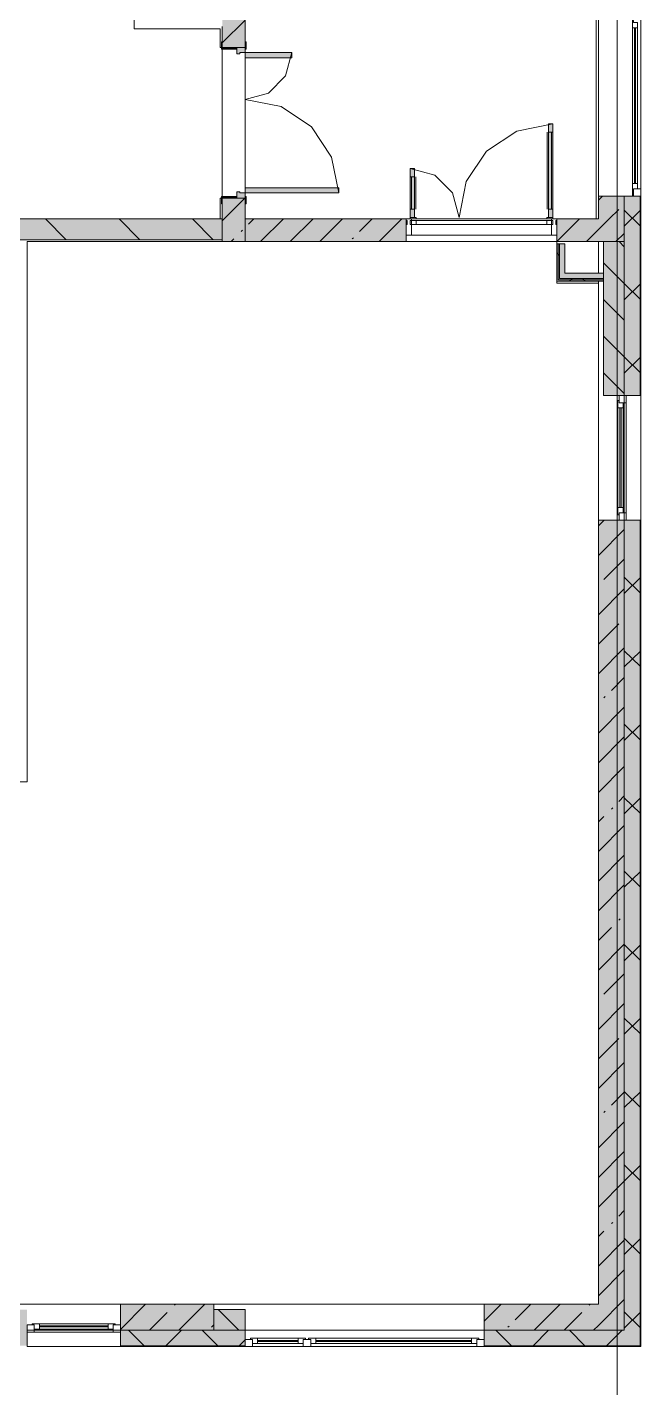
# Model space of a CAD drawing. Header units: millimetres. Extents: x -3817 to 677485, y -22715 to 103890.
# Drawn here: x 21470.8 to 21517.3, y -19609 to -19505.9 of the extents above; entities that cross this region are included whole.
import ezdxf

# ---------------------------------------------------------------- set-up
doc = ezdxf.new("R2010")
doc.units = ezdxf.units.MM
doc.layers.add('PDF _Геометрия', color=7, linetype='Continuous', true_color=0x1d1d1d)
doc.layers.add('PDF _Сплошная заливка', color=7, linetype='Continuous', true_color=0xffffff)

msp = doc.modelspace()

# ---------------------------------------------------------------- hatches: boundary and pattern name
at = {"layer": 'PDF _Сплошная заливка', "transparency": 33554559}
h = msp.add_hatch(color=256, dxfattribs=at)
h.paths.add_polyline_path([(21516.02, -19605.84), (21517.21, -19605.84), (21517.21, -19543.24), (21516.02, -19543.24), (21516.02, -19604.66)], flags=0)
h.paths.add_polyline_path([(21517.21, -19533.8), (21517.21, -19518.68), (21516.02, -19518.68), (21516.02, -19533.8)], flags=0)
h.paths.add_polyline_path([(21517.21, -19500.57), (21517.21, -19435.37), (21516.02, -19435.37), (21516.02, -19500.57)], flags=0)
h = msp.add_hatch(color=256, dxfattribs=at)
h.paths.add_polyline_path([(21485.55, -19522.14), (21487.29, -19522.14), (21487.29, -19518.84), (21485.55, -19518.84), (21485.55, -19521.99)], flags=0)
h.paths.add_polyline_path([(21486.89, -19507.42), (21487.29, -19507.42), (21487.29, -19498.36), (21485.55, -19498.36), (21485.55, -19507.42), (21486.66, -19507.42)], flags=0)
h.paths.add_polyline_path([(21485.65, -19494.43), (21487.29, -19494.43), (21487.29, -19457.42), (21485.55, -19457.42), (21485.55, -19494.43)], flags=0)
at = {"layer": 'PDF _Сплошная заливка', "true_color": 0xe2e2e2, "transparency": 33554559}
h = msp.add_hatch(color=254, dxfattribs=at)
h.paths.add_polyline_path([(21487.29, -19518.84), (21487.29, -19518.44), (21486.66, -19518.36), (21486.66, -19518.84)], flags=0)
h.paths.add_polyline_path([(21486.66, -19507.89), (21486.89, -19507.81), (21487.29, -19507.81), (21487.29, -19507.42), (21486.66, -19507.42)], flags=0)
msp.add_hatch(color=254, dxfattribs=at).paths.add_polyline_path([(21510.28, -19520.3), (21510.59, -19520.3), (21510.59, -19513.22), (21510.28, -19513.22), (21510.28, -19518.33)])
at = {"layer": 'PDF _Сплошная заливка', "transparency": 33554559}
h = msp.add_hatch(color=256, dxfattribs=at)
h.paths.add_polyline_path([(21485.55, -19521.99), (21485.55, -19520.41), (21406.97, -19520.41), (21406.97, -19521.99), (21478.12, -19521.99)], flags=0)
h.paths.add_polyline_path([(21397.68, -19521.99), (21399.1, -19521.99), (21399.1, -19520.41), (21393.75, -19520.41), (21393.75, -19521.99)], flags=0)
h = msp.add_hatch(color=256, dxfattribs=at)
h.paths.add_polyline_path([(21510.91, -19522.14), (21516.02, -19522.14), (21516.02, -19520.41), (21510.91, -19520.41)], flags=0)
h.paths.add_polyline_path([(21499.49, -19522.14), (21499.49, -19520.41), (21487.29, -19520.41), (21487.29, -19522.14), (21492.8, -19522.14)], flags=0)
for points in [[(21510.91, -19525.14), (21511.01, -19525.04), (21511.01, -19522.3), (21510.91, -19522.3), (21510.91, -19522.73)], [(21511.01, -19525.04), (21511.1, -19524.94), (21511.1, -19522.3), (21511.01, -19522.3), (21511.01, -19522.73)], [(21511.5, -19525.14), (21514.45, -19525.14), (21514.45, -19525.04), (21511.1, -19525.04), (21511.01, -19525.14)], [(21514.45, -19525.04), (21514.45, -19524.94), (21511.1, -19524.94), (21511.1, -19525.04), (21511.5, -19525.04)], [(21484.92, -19604.66), (21484.92, -19602.69), (21477.84, -19602.69), (21477.84, -19604.66), (21478.12, -19604.66)], [(21514.06, -19604.66), (21514.06, -19602.69), (21505.4, -19602.69), (21505.4, -19604.66), (21507.48, -19604.66)]]:
    msp.add_hatch(color=256, dxfattribs=at).paths.add_polyline_path(points)
h = msp.add_hatch(color=256, dxfattribs=at)
h.paths.add_polyline_path([(21470.75, -19604.66), (21470.75, -19603.09), (21466.81, -19603.09), (21466.81, -19604.66)], flags=0)
h.paths.add_polyline_path([(21452.64, -19604.66), (21452.64, -19603.09), (21444.37, -19603.09), (21444.37, -19604.66), (21448.75, -19604.66)], flags=0)
h.paths.add_polyline_path([(21485.46, -19604.66), (21487.29, -19604.66), (21487.29, -19603.09), (21484.92, -19603.09), (21484.92, -19604.66)], flags=0)
h.paths.add_polyline_path([(21388.86, -19604.66), (21395.95, -19604.66), (21395.95, -19603.09), (21388.86, -19603.09)], flags=0)
h.paths.add_polyline_path([(21360.67, -19604.66), (21367.6, -19604.66), (21367.6, -19603.09), (21359.34, -19603.09), (21359.34, -19604.66)], flags=0)
h.paths.add_polyline_path([(21341.23, -19604.66), (21341.23, -19603.09), (21339.26, -19603.09), (21339.26, -19604.66)], flags=0)
h.paths.add_polyline_path([(21403.04, -19604.66), (21410.12, -19604.66), (21410.12, -19603.09), (21403.04, -19603.09)], flags=0)
h.paths.add_polyline_path([(21426.26, -19604.66), (21426.26, -19603.09), (21424.3, -19603.09), (21424.3, -19604.66)], flags=0)
h.paths.add_polyline_path([(21331.31, -19604.66), (21332.17, -19604.66), (21332.17, -19603.09), (21325.09, -19603.09), (21325.09, -19604.66)], flags=0)
h.paths.add_polyline_path([(21295.56, -19604.66), (21303.83, -19604.66), (21303.83, -19603.09), (21295.56, -19603.09)], flags=0)
h.paths.add_polyline_path([(21255.01, -19604.66), (21261.31, -19604.66), (21261.31, -19603.09), (21255.01, -19603.09)], flags=0)
h.paths.add_polyline_path([(21275.48, -19604.66), (21277.45, -19604.66), (21277.45, -19603.09), (21275.48, -19603.09), (21275.48, -19603.43)], flags=0)
h = msp.add_hatch(color=256, dxfattribs=at)
h.paths.add_polyline_path([(21487.29, -19605.84), (21487.29, -19604.66), (21477.84, -19604.66), (21477.84, -19605.84), (21485.46, -19605.84)], flags=0)
h.paths.add_polyline_path([(21507.48, -19605.84), (21516.02, -19605.84), (21516.02, -19604.66), (21505.4, -19604.66), (21505.4, -19605.84)], flags=0)
h.paths.add_polyline_path([(21404.71, -19605.84), (21410.12, -19605.84), (21410.12, -19604.66), (21403.04, -19604.66), (21403.04, -19605.84)], flags=0)
h.paths.add_polyline_path([(21417.21, -19605.84), (21426.26, -19605.84), (21426.26, -19604.66), (21417.21, -19604.66)], flags=0)
h.paths.add_polyline_path([(21463.44, -19605.84), (21470.75, -19605.84), (21470.75, -19604.66), (21459.73, -19604.66), (21459.73, -19605.84)], flags=0)
h.paths.add_polyline_path([(21393.7, -19605.84), (21395.95, -19605.84), (21395.95, -19604.66), (21388.86, -19604.66), (21388.86, -19605.84), (21390.03, -19605.84)], flags=0)
h.paths.add_polyline_path([(21444.37, -19605.84), (21452.64, -19605.84), (21452.64, -19604.66), (21444.37, -19604.66)], flags=0)
h.paths.add_polyline_path([(21367.6, -19605.84), (21367.6, -19604.66), (21359.34, -19604.66), (21359.34, -19605.84), (21360.67, -19605.84)], flags=0)
h.paths.add_polyline_path([(21316.63, -19605.84), (21318, -19605.84), (21318, -19604.66), (21310.91, -19604.66), (21310.91, -19605.84)], flags=0)
h.paths.add_polyline_path([(21375.35, -19605.84), (21381.78, -19605.84), (21381.78, -19604.66), (21374.69, -19604.66), (21374.69, -19605.84)], flags=0)
h.paths.add_polyline_path([(21341.23, -19605.84), (21341.23, -19604.66), (21325.09, -19604.66), (21325.09, -19605.84), (21338.65, -19605.84)], flags=0)
h.paths.add_polyline_path([(21301.94, -19605.84), (21303.83, -19605.84), (21303.83, -19604.66), (21295.56, -19604.66), (21295.56, -19605.84)], flags=0)
h.paths.add_polyline_path([(21268.4, -19605.84), (21277.45, -19605.84), (21277.45, -19604.66), (21268.4, -19604.66)], flags=0)
h.paths.add_polyline_path([(21243.22, -19605.84), (21247.92, -19605.84), (21247.92, -19604.66), (21233.59, -19604.66), (21233.59, -19605.84)], flags=0)
h.paths.add_polyline_path([(21261.31, -19605.84), (21261.31, -19604.66), (21255.01, -19604.66), (21255.01, -19605.84), (21257.9, -19605.84)], flags=0)

# ---------------------------------------------------------------- linework, layer by layer
at = {"layer": 'PDF _Геометрия', "color": 253, "lineweight": 9, "true_color": 0xaaaaaa}
for points in [[(21515.47, -19618.88), (21515.47, -19525.3), (21515.47, -19524.9), (21515.47, -19431.32)], [(21495, -19495.61), (21499.49, -19495.61), (21487.29, -19495.61), (21487.29, -19506.99)], [(21513.89, -19520.41), (21513.89, -19497.97), (21499.49, -19497.97), (21499.49, -19495.61)], [(21478.86, -19498.36), (21478.86, -19506), (21485.4, -19506), (21485.4, -19507.42), (21485.49, -19507.42), (21485.4, -19507.42), (21485.4, -19506), (21478.86, -19506), (21478.86, -19498.36), (21467.29, -19498.36), (21467.6, -19498.36)], [(21516.65, -19518.68), (21516.65, -19518.27), (21516.65, -19518.68), (21514.06, -19518.68), (21514.06, -19500.57), (21516.65, -19500.57), (21516.65, -19505.39), (21516.65, -19500.57)], [(21514.06, -19518.68), (21514.06, -19500.57)], [(21494.37, -19518.44), (21493.83, -19515.73), (21492.3, -19513.43), (21490, -19511.9), (21487.29, -19511.36), (21489.06, -19510.88), (21490.35, -19509.58), (21490.83, -19507.81)], [(21499.8, -19520.3), (21499.8, -19516.6), (21501.65, -19517.1), (21503.01, -19518.45), (21503.51, -19520.3), (21504.04, -19517.59), (21505.58, -19515.29), (21507.88, -19513.76), (21510.59, -19513.22), (21510.59, -19520.3)], [(21510.17, -19513.85), (21510.17, -19519.67)], [(21510.59, -19513.85), (21510.28, -19513.85)], [(21510.51, -19513.85), (21510.51, -19519.67)], [(21499.8, -19517.23), (21500.12, -19517.23)], [(21499.88, -19517.23), (21499.88, -19519.67)], [(21500.23, -19517.23), (21500.23, -19519.67)], [(21407.21, -19520.41), (21485.39, -19520.41), (21485.39, -19518.84), (21485.39, -19520.41)], [(21485.49, -19518.84), (21485.39, -19518.84), (21485.49, -19518.84)], [(21499.8, -19519.67), (21500.12, -19519.67)], [(21510.59, -19519.67), (21510.28, -19519.67)], [(21499.49, -19520.41), (21499.49, -19520.85)], [(21500.24, -19520.41), (21500.24, -19520.3), (21499.8, -19520.3), (21499.8, -19520.41)], [(21499.8, -19520.54), (21499.8, -19520.85), (21500.24, -19520.85), (21500.24, -19520.54)], [(21510.16, -19520.41), (21510.16, -19520.3), (21510.59, -19520.3), (21510.59, -19520.41)], [(21510.59, -19520.54), (21510.59, -19520.85), (21510.16, -19520.85), (21510.16, -19520.54)], [(21510.91, -19520.85), (21510.91, -19520.41)], [(21499.49, -19521.64), (21499.49, -19522.14), (21470.75, -19522.14), (21470.75, -19563.09), (21464.37, -19563.09)], [(21510.91, -19525.14), (21510.91, -19525.29), (21514.06, -19525.29), (21510.91, -19525.29), (21510.91, -19521.64)], [(21470.75, -19522.14), (21485.55, -19522.14)], [(21510.91, -19522.14), (21510.91, -19522.3)], [(21505.4, -19602.69), (21514.06, -19602.69), (21514.06, -19543.24), (21514.45, -19543.24)]]:
    msp.add_lwpolyline(points, dxfattribs=at)
at = {"layer": 'PDF _Геометрия', "color": 7, "lineweight": 9}
for points in [[(21487.29, -19506.99), (21487.29, -19453.41), (21485.55, -19453.41)], [(21514.06, -19518.68), (21514.06, -19500.57)], [(21517.27, -19504.11), (21517.27, -19500.57), (21517.27, -19518.68), (21517.27, -19500.57)], [(21517.27, -19501.12), (21517.27, -19518.13)], [(21485.55, -19507.08), (21487.29, -19505.35)], [(21485.55, -19505.84), (21485.55, -19506.99)], [(21516.64, -19518.29), (21516.64, -19505.37)], [(21516.64, -19505.92), (21517.03, -19505.92)], [(21516.8, -19517.73), (21516.8, -19505.92)], [(21516.87, -19505.92), (21516.87, -19517.73)], [(21517.27, -19510.02), (21517.27, -19506.47)], [(21485.55, -19507.42), (21487.29, -19507.42)], [(21485.55, -19518.72), (21485.55, -19507.54)], [(21487.29, -19508.21), (21487.29, -19518.05)], [(21516.02, -19522.14), (21516.02, -19533.8), (21516.02, -19543.24), (21517.27, -19543.24), (21517.27, -19538.52), (21517.27, -19542.69), (21517.27, -19543.24), (21517.27, -19533.8), (21516.02, -19533.8), (21517.27, -19533.8), (21517.27, -19518.68), (21516.02, -19518.68), (21516.02, -19520.41), (21516.02, -19518.68), (21514.06, -19518.68), (21514.06, -19520.41), (21510.91, -19520.41), (21510.91, -19522.14), (21499.49, -19522.14), (21499.49, -19521.64)], [(21514.06, -19518.99), (21514.37, -19518.68)], [(21516.64, -19517.73), (21517.03, -19517.73)], [(21516.72, -19518.13), (21516.72, -19518.68)], [(21517.21, -19533.8), (21517.21, -19518.68)], [(21517.23, -19533.8), (21517.23, -19518.68)], [(21485.55, -19519.27), (21485.55, -19520.41), (21418.08, -19520.41), (21413.36, -19520.41), (21407.21, -19520.41)], [(21407.21, -19521.99), (21413.36, -19521.99), (21418.08, -19521.99), (21485.55, -19521.99), (21485.55, -19522.14), (21487.29, -19522.14), (21487.29, -19519.27)], [(21485.55, -19520.55), (21487.27, -19518.84)], [(21487.29, -19518.84), (21485.55, -19518.84)], [(21513.15, -19522.14), (21514.88, -19520.41), (21515.6, -19519.69)], [(21473.72, -19521.99), (21472.15, -19520.41)], [(21479.29, -19521.99), (21477.72, -19520.41)], [(21484.86, -19521.99), (21483.28, -19520.41)], [(21485.55, -19521.99), (21485.55, -19520.41)], [(21487.54, -19520.81), (21487.94, -19520.41)], [(21488.45, -19522.14), (21490.18, -19520.41)], [(21490.7, -19522.14), (21492.43, -19520.41)], [(21492.94, -19522.14), (21494.67, -19520.41)], [(21495.96, -19521.37), (21496.92, -19520.41)], [(21497.43, -19522.14), (21499.16, -19520.41)], [(21499.49, -19520.85), (21499.49, -19520.41)], [(21499.88, -19521.64), (21510.51, -19521.64), (21499.88, -19521.64), (21499.88, -19520.85), (21499.88, -19520.54), (21499.88, -19520.41), (21499.88, -19520.54), (21499.88, -19520.85), (21510.51, -19520.85), (21499.88, -19520.85)], [(21499.88, -19520.54), (21510.51, -19520.54), (21499.88, -19520.54)], [(21510.51, -19520.85), (21510.51, -19520.54), (21510.51, -19520.41), (21510.51, -19520.54), (21510.51, -19520.85), (21510.51, -19521.64)], [(21510.91, -19522.14), (21512.63, -19520.41)], [(21510.91, -19520.41), (21510.91, -19520.85)], [(21517.21, -19520.93), (21516.02, -19519.75)], [(21516.02, -19520.97), (21517.21, -19519.79)], [(21486.98, -19521.37), (21487.07, -19521.28)], [(21510.91, -19521.64), (21510.91, -19522.14), (21514.45, -19522.14), (21514.45, -19533.8), (21516.02, -19533.8), (21516.02, -19522.14), (21514.45, -19522.14)], [(21515.39, -19522.14), (21516.02, -19521.51)], [(21486.21, -19522.14), (21486.42, -19521.93)], [(21495.4, -19521.93), (21495.49, -19521.84)], [(21514.45, -19525.04), (21511.5, -19525.04), (21511.1, -19525.04), (21511.01, -19525.04), (21511.01, -19522.3)], [(21514.45, -19524.94), (21511.5, -19524.94), (21511.1, -19524.94), (21511.1, -19522.3)], [(21516.02, -19522.53), (21515.64, -19522.14)], [(21511.1, -19523.18), (21511.01, -19523.08), (21510.91, -19522.98)], [(21517.21, -19526.49), (21516.02, -19525.31), (21514.45, -19523.74)], [(21511.86, -19525.14), (21511.96, -19525.04), (21512.06, -19524.94)], [(21513.06, -19525.14), (21512.96, -19525.04), (21512.87, -19524.94)], [(21516.02, -19533.8), (21516.02, -19543.24), (21514.06, -19543.24), (21514.06, -19525.29), (21514.06, -19525.14), (21514.06, -19525.29)], [(21516.02, -19526.54), (21517.21, -19525.36)], [(21517.27, -19525.14), (21517.27, -19529.86), (21517.27, -19525.14), (21517.27, -19525.69), (21517.27, -19529.86)], [(21516.02, -19528.1), (21514.45, -19526.52)], [(21517.21, -19532.06), (21516.02, -19530.88), (21514.45, -19529.31)], [(21516.02, -19532.11), (21517.21, -19530.93)], [(21516.02, -19533.66), (21514.45, -19532.09)], [(21517.27, -19532.22), (21517.27, -19536.16)], [(21515.62, -19533.8), (21515.62, -19534.35)], [(21516.17, -19543.24), (21516.17, -19533.8)], [(21515.54, -19542.85), (21515.54, -19534.19)], [(21515.54, -19534.74), (21515.93, -19534.74)], [(21515.69, -19542.3), (21515.69, -19534.74)], [(21515.77, -19534.74), (21515.77, -19542.3)], [(21517.27, -19538.28), (21517.27, -19538.84)], [(21517.27, -19543.24), (21517.27, -19538.52)], [(21515.54, -19542.3), (21515.93, -19542.3)], [(21515.62, -19542.69), (21515.62, -19543.24), (21514.06, -19543.24), (21516.02, -19543.24), (21516.02, -19604.66), (21514.06, -19604.66), (21505.4, -19604.66), (21505.4, -19602.69), (21514.06, -19602.69), (21514.06, -19543.24), (21514.06, -19543.24), (21514.06, -19543.24), (21515.62, -19543.24)], [(21517.23, -19543.24), (21517.23, -19605.86), (21517.21, -19605.86), (21516.02, -19605.86), (21505.4, -19605.86)], [(21517.21, -19543.24), (21517.21, -19605.84), (21516.02, -19605.84), (21505.4, -19605.84)], [(21514.06, -19543.68), (21514.49, -19543.24)], [(21514.06, -19545.93), (21516.02, -19543.96)], [(21514.48, -19547.75), (21516.02, -19546.2)], [(21514.06, -19550.42), (21516.02, -19548.45)], [(21517.21, -19548.76), (21516.02, -19547.58)], [(21516.02, -19548.81), (21517.21, -19547.63)], [(21514.06, -19552.66), (21515.6, -19551.12)], [(21514.06, -19554.91), (21516.02, -19552.94)], [(21517.21, -19554.33), (21516.02, -19553.15)], [(21516.02, -19554.38), (21517.21, -19553.2)], [(21515.04, -19556.17), (21516.02, -19555.18)], [(21514.48, -19556.73), (21514.57, -19556.63)], [(21514.06, -19559.4), (21516.02, -19557.43)], [(21517.21, -19559.9), (21516.02, -19558.72)], [(21516.02, -19559.95), (21517.21, -19558.76)], [(21514.06, -19561.64), (21516.02, -19559.67)], [(21514.06, -19563.89), (21516.02, -19561.92)], [(21515.04, -19565.15), (21515.14, -19565.05)], [(21515.6, -19564.59), (21516.02, -19564.16)], [(21517.21, -19565.47), (21516.02, -19564.29)], [(21516.02, -19565.51), (21517.21, -19564.33)], [(21514.06, -19566.13), (21514.48, -19565.71)], [(21514.06, -19568.38), (21516.02, -19566.41)], [(21514.06, -19570.62), (21516.02, -19568.65)], [(21517.21, -19571.04), (21516.02, -19569.85)], [(21516.02, -19571.08), (21517.21, -19569.9)], [(21514.06, -19572.87), (21516.02, -19570.9)], [(21514.06, -19575.11), (21515.04, -19574.13)], [(21515.6, -19573.57), (21515.7, -19573.47)], [(21514.06, -19577.36), (21516.02, -19575.39)], [(21517.21, -19576.6), (21516.02, -19575.42)], [(21516.02, -19576.65), (21517.21, -19575.47)], [(21514.48, -19579.18), (21516.02, -19577.63)], [(21514.06, -19581.85), (21516.02, -19579.88)], [(21517.21, -19582.17), (21516.02, -19580.99)], [(21516.02, -19582.22), (21517.21, -19581.03)], [(21514.06, -19584.09), (21515.6, -19582.55)], [(21514.06, -19586.34), (21516.02, -19584.37)], [(21515.04, -19587.6), (21516.02, -19586.61)], [(21517.21, -19587.74), (21516.02, -19586.56)], [(21516.02, -19587.78), (21517.21, -19586.6)], [(21514.48, -19588.16), (21514.57, -19588.06)], [(21514.06, -19590.83), (21516.02, -19588.86)], [(21514.06, -19593.07), (21516.02, -19591.1)], [(21517.21, -19593.31), (21516.02, -19592.12)], [(21516.02, -19593.35), (21517.21, -19592.17)], [(21514.06, -19595.32), (21516.02, -19593.35)], [(21515.6, -19596.02), (21516.02, -19595.59)], [(21515.04, -19596.58), (21515.14, -19596.48)], [(21514.06, -19597.56), (21514.48, -19597.14)], [(21514.06, -19599.81), (21516.02, -19597.84)], [(21517.21, -19598.87), (21516.02, -19597.69)], [(21516.02, -19598.92), (21517.21, -19597.74)], [(21514.06, -19602.05), (21516.02, -19600.08)], [(21503.03, -19605.9), (21505.4, -19605.9), (21505.4, -19604.66), (21487.29, -19604.66), (21505.4, -19604.66), (21505.4, -19602.69), (21395.49, -19602.69), (21395.48, -19602.69), (21395.32, -19602.69)], [(21477.84, -19604.6), (21479.74, -19602.69)], [(21484.92, -19605.9), (21487.29, -19605.9), (21487.29, -19604.66), (21487.29, -19603.09), (21484.92, -19603.09), (21484.92, -19604.66), (21477.84, -19604.66), (21477.84, -19605.9), (21487.29, -19605.9), (21487.29, -19604.66), (21484.92, -19604.66), (21487.29, -19604.66)], [(21481.93, -19602.75), (21481.99, -19602.69)], [(21482.26, -19604.66), (21484.23, -19602.69)], [(21486.8, -19604.66), (21485.23, -19603.09)], [(21505.4, -19603.98), (21506.68, -19602.69)], [(21507.75, -19603.87), (21508.93, -19602.69)], [(21509.2, -19604.66), (21511.17, -19602.69)], [(21513.36, -19602.75), (21513.42, -19602.69)], [(21513.69, -19604.66), (21514.06, -19604.3), (21516.02, -19602.33)], [(21517.21, -19604.44), (21516.02, -19603.26)], [(21471.3, -19604.25), (21470.75, -19604.25)], [(21471.14, -19604.17), (21477.44, -19604.17)], [(21471.7, -19604.17), (21471.7, -19604.57)], [(21476.89, -19604.17), (21476.89, -19604.57)], [(21477.84, -19604.25), (21477.29, -19604.25)], [(21480.02, -19604.66), (21481.37, -19603.31)], [(21484.73, -19604.43), (21484.92, -19604.25)], [(21511.45, -19604.66), (21512.8, -19603.31)], [(21516.02, -19604.49), (21517.21, -19603.31)], [(21475.49, -19605.9), (21477.84, -19605.9), (21477.84, -19604.66), (21470.75, -19604.66), (21470.75, -19605.9), (21477.84, -19605.9)], [(21477.84, -19604.66), (21470.75, -19604.66)], [(21470.75, -19604.8), (21477.84, -19604.8)], [(21471.7, -19604.33), (21476.89, -19604.33)], [(21476.89, -19604.41), (21471.7, -19604.41)], [(21479.63, -19605.84), (21478.45, -19604.66)], [(21481.26, -19605.84), (21482.45, -19604.66)], [(21485.2, -19605.84), (21484.02, -19604.66)], [(21487.68, -19605.27), (21491.85, -19605.27)], [(21488.23, -19605.27), (21488.23, -19605.67)], [(21491.3, -19605.27), (21491.3, -19605.67)], [(21492.09, -19605.27), (21505, -19605.27)], [(21492.64, -19605.27), (21492.64, -19605.67)], [(21504.45, -19605.27), (21504.45, -19605.67)], [(21507.47, -19605.84), (21506.29, -19604.66)], [(21507.18, -19604.43), (21507.28, -19604.34)], [(21509.1, -19605.84), (21510.28, -19604.66)], [(21513.04, -19605.84), (21511.86, -19604.66)], [(21514.67, -19605.84), (21515.85, -19604.66)], [(21470.78, -19605.9), (21473.13, -19605.9)], [(21477.84, -19605.84), (21487.29, -19605.84)], [(21477.84, -19605.86), (21487.29, -19605.86)], [(21486.83, -19605.84), (21487.29, -19605.39)], [(21487.84, -19605.35), (21487.29, -19605.35)], [(21504.84, -19605.9), (21487.84, -19605.9)], [(21488.23, -19605.43), (21491.3, -19605.43)], [(21491.3, -19605.51), (21488.23, -19605.51)], [(21489.65, -19605.9), (21492.01, -19605.9)], [(21492.64, -19605.43), (21504.45, -19605.43)], [(21504.45, -19605.51), (21492.64, -19605.51)], [(21498.31, -19605.9), (21500.67, -19605.9)], [(21505.4, -19605.35), (21504.84, -19605.35)]]:
    msp.add_lwpolyline(points, dxfattribs=at)
for points in [[(21516.64, -19505.37), (21516.64, -19518.29), (21516.72, -19518.29), (21516.72, -19518.13), (21517.03, -19518.13), (21517.03, -19505.53), (21516.72, -19505.53), (21516.72, -19505.37)], [(21517.27, -19518.68), (21516.72, -19518.68), (21516.72, -19518.13), (21517.27, -19518.13)], [(21487.29, -19522.14), (21499.49, -19522.14), (21499.49, -19520.41), (21487.29, -19520.41)], [(21499.8, -19520.54), (21499.88, -19520.54), (21499.88, -19520.41), (21499.49, -19520.41), (21499.49, -19520.54), (21499.57, -19520.54), (21499.57, -19520.85), (21499.49, -19520.85), (21499.49, -19521.64), (21499.88, -19521.64), (21499.88, -19520.85), (21499.8, -19520.85)], [(21499.88, -19520.41), (21510.51, -19520.41)], [(21510.83, -19520.85), (21510.83, -19520.54), (21510.91, -19520.54), (21510.91, -19520.41), (21510.51, -19520.41), (21510.51, -19520.54), (21510.59, -19520.54), (21510.59, -19520.85), (21510.51, -19520.85), (21510.51, -19521.64), (21510.91, -19521.64), (21510.91, -19520.85)], [(21516.02, -19522.14), (21516.02, -19520.41)], [(21511.5, -19524.54), (21511.5, -19522.3), (21510.91, -19522.3), (21510.91, -19525.14), (21511.01, -19525.14), (21511.5, -19525.14), (21514.45, -19525.14), (21514.45, -19524.54)], [(21514.06, -19524.54), (21514.06, -19522.3), (21514.06, -19522.14)], [(21517.27, -19532.22), (21517.27, -19536.16)], [(21516.17, -19534.35), (21515.62, -19534.35), (21515.62, -19533.8), (21516.17, -19533.8)], [(21515.54, -19534.19), (21515.54, -19542.85), (21515.62, -19542.85), (21515.62, -19542.69), (21515.93, -19542.69), (21515.93, -19534.35), (21515.62, -19534.35), (21515.62, -19534.19)], [(21516.02, -19543.24), (21516.02, -19604.66), (21505.4, -19604.66), (21505.4, -19605.9), (21516.02, -19605.9), (21517.23, -19605.9), (21517.27, -19605.9), (21517.27, -19543.24)], [(21516.17, -19543.24), (21515.62, -19543.24), (21515.62, -19542.69), (21516.17, -19542.69)], [(21484.92, -19604.66), (21484.92, -19603.09), (21484.92, -19602.69), (21477.84, -19602.69), (21477.84, -19604.66)], [(21470.75, -19604.8), (21470.75, -19604.25), (21471.3, -19604.25), (21471.3, -19604.8)], [(21477.44, -19604.17), (21471.14, -19604.17), (21471.14, -19604.25), (21471.3, -19604.25), (21471.3, -19604.57), (21477.29, -19604.57), (21477.29, -19604.25), (21477.44, -19604.25)], [(21477.29, -19604.8), (21477.29, -19604.25), (21477.84, -19604.25), (21477.84, -19604.8)], [(21491.85, -19605.27), (21487.68, -19605.27), (21487.68, -19605.35), (21487.84, -19605.35), (21487.84, -19605.67), (21491.69, -19605.67), (21491.69, -19605.35), (21491.85, -19605.35)], [(21505, -19605.27), (21492.09, -19605.27), (21492.09, -19605.35), (21492.25, -19605.35), (21492.25, -19605.67), (21504.84, -19605.67), (21504.84, -19605.35), (21505, -19605.35)], [(21487.29, -19605.9), (21487.29, -19605.35), (21487.84, -19605.35), (21487.84, -19605.9)], [(21505.4, -19605.9), (21487.29, -19605.9)], [(21491.69, -19605.9), (21491.69, -19605.35), (21492.25, -19605.35), (21492.25, -19605.9)], [(21491.69, -19605.35), (21492.25, -19605.35)], [(21504.84, -19605.9), (21504.84, -19605.35), (21505.4, -19605.35), (21505.4, -19605.9)]]:
    msp.add_lwpolyline(points, close=True, dxfattribs=at)
at = {"layer": 'PDF _Геометрия', "color": 253, "lineweight": 9, "true_color": 0xaaaaaa}
for points in [[(21485.49, -19507.54), (21485.55, -19507.54), (21485.55, -19506.99), (21485.49, -19506.99)], [(21487.29, -19507.54), (21487.35, -19507.54), (21487.35, -19506.99), (21487.29, -19506.99)], [(21485.55, -19507.54), (21486.66, -19507.54), (21486.66, -19507.42), (21485.55, -19507.42)], [(21487.29, -19507.81), (21487.29, -19507.42), (21486.66, -19507.42), (21486.66, -19507.89), (21486.89, -19507.89), (21486.89, -19507.81)], [(21490.83, -19507.81), (21487.29, -19507.81), (21487.29, -19508.21), (21490.83, -19508.21)], [(21487.29, -19518.05), (21487.29, -19508.21)], [(21510.28, -19520.3), (21510.59, -19520.3), (21510.59, -19513.22), (21510.28, -19513.22), (21510.28, -19520.3), (21510.59, -19520.3), (21510.59, -19513.22), (21510.28, -19513.22)], [(21500.12, -19520.3), (21499.8, -19520.3), (21499.8, -19516.6), (21500.12, -19516.6), (21500.12, -19520.3), (21500.12, -19516.6), (21499.8, -19516.6), (21499.8, -19520.3)], [(21487.29, -19518.44), (21486.89, -19518.44), (21486.89, -19518.36), (21486.66, -19518.36), (21486.66, -19518.84), (21487.29, -19518.84)], [(21494.37, -19518.44), (21494.37, -19518.05), (21487.29, -19518.05), (21487.29, -19518.44)], [(21485.49, -19518.72), (21485.49, -19519.27), (21485.55, -19519.27), (21485.55, -19518.72)], [(21485.55, -19518.72), (21485.55, -19518.84), (21486.66, -19518.84), (21486.66, -19518.72)], [(21487.29, -19518.72), (21487.29, -19519.27), (21487.35, -19519.27), (21487.35, -19518.72)]]:
    msp.add_lwpolyline(points, close=True, dxfattribs=at)
at = {"layer": 'PDF _Сплошная заливка', "color": 254, "lineweight": 60, "true_color": 0xe2e2e2, "transparency": 33554559}
for points in [[(21487.29, -19507.54), (21487.35, -19507.54), (21487.29, -19506.99)], [(21486.66, -19507.54), (21486.66, -19507.42), (21485.55, -19507.54), (21485.55, -19507.42)], [(21490.83, -19508.21), (21490.83, -19507.81), (21487.29, -19508.21), (21487.29, -19507.81)], [(21500.12, -19520.3), (21500.12, -19516.6), (21499.8, -19520.3), (21499.8, -19516.6)], [(21487.29, -19518.44), (21494.37, -19518.44), (21487.29, -19518.05), (21494.37, -19518.05)], [(21486.66, -19518.84), (21486.66, -19518.72), (21485.55, -19518.84), (21485.55, -19518.72)]]:
    msp.add_solid(points, dxfattribs=at)
at = {"layer": 'PDF _Сплошная заливка', "lineweight": 60, "transparency": 33554559}
for points in [[(21514.06, -19520.41), (21516.02, -19520.41), (21514.06, -19518.68), (21516.02, -19518.68)], [(21516.02, -19533.8), (21516.02, -19522.14), (21514.45, -19533.8), (21514.45, -19522.14)], [(21516.02, -19604.66), (21516.02, -19543.24), (21514.06, -19604.66), (21514.06, -19543.24)]]:
    msp.add_solid(points, dxfattribs=at)
at = {"layer": 'PDF _Сплошная заливка', "color": 254, "lineweight": 60, "true_color": 0xe7e7e7, "transparency": 33554559}
for points in [[(21511.5, -19524.94), (21511.5, -19522.3), (21511.1, -19524.94), (21511.1, -19522.3)], [(21514.45, -19524.94), (21514.45, -19524.54), (21511.5, -19524.94), (21511.5, -19524.54)]]:
    msp.add_solid(points, dxfattribs=at)

doc.saveas('drawing.dxf')
